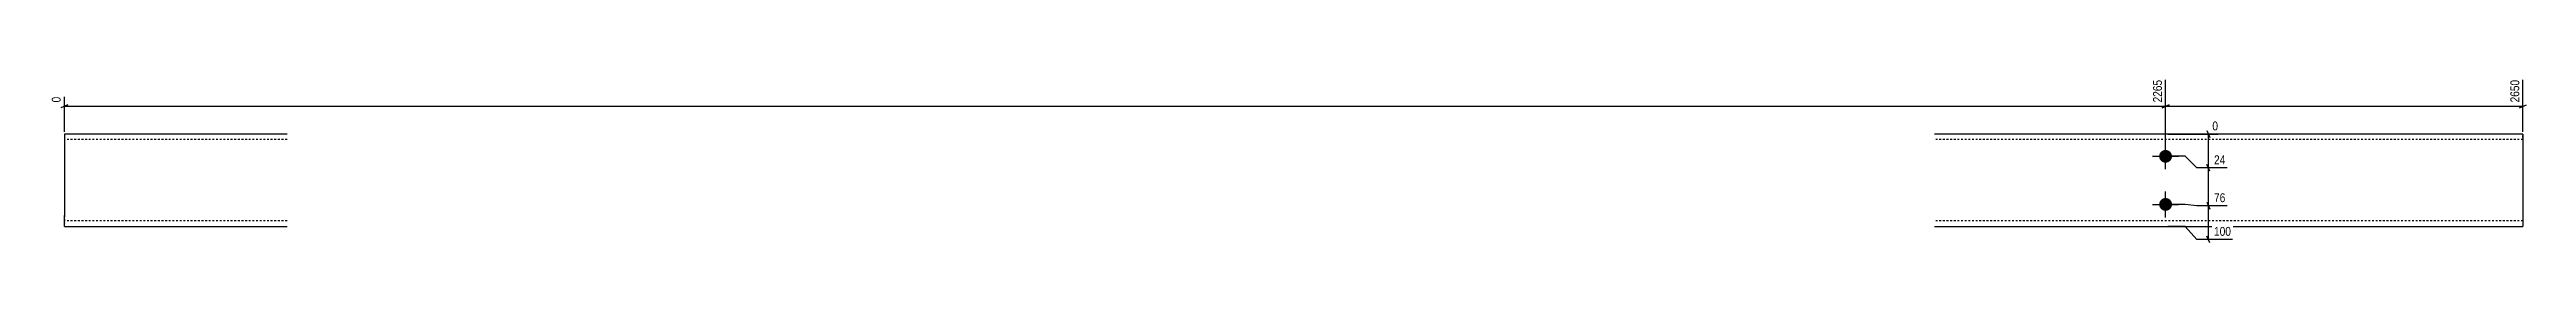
# Model space of a CAD drawing. Header units: millimetres. Extents: x 8 to 11253, y -5 to 186.
# Drawn here: x 8583 to 11253, y 8 to 186 of the extents above.
import ezdxf

# ---------------------------------------------------------------- set-up
doc = ezdxf.new("R2010")
doc.units = ezdxf.units.MM
doc.linetypes.add('DXK_LINE_DOT2', pattern=[3.9198, 1.9599, -1.9599])
doc.layers.add('MÅLSÆTNING', color=7, linetype='Continuous')
doc.layers.add('STÅL', color=7, linetype='Continuous')
doc.styles.add('Arial Narrow', font='ARIALN.TTF', dxfattribs={"height": 0.2})

msp = doc.modelspace()

# ---------------------------------------------------------------- hatches: boundary and pattern name
at = {"layer": 'STÅL', "linetype": 'Continuous'}
for points in [[(10863.7, 108.2, -1), (10863.7, 94.2, -1)], [(10863.7, 56.2, -1), (10863.7, 42.2, -1)]]:
    msp.add_hatch(color=3, dxfattribs=at).paths.add_polyline_path(points)

# ---------------------------------------------------------------- linework, layer by layer
at = {"layer": 'MÅLSÆTNING', "color": 7, "linetype": 'Continuous'}
for p, q in [((8598.7, 127.8), (8598.7, 165.6)), ((10863.7, 103.7), (10863.7, 183.9)), ((10863.7, 103.7), (10863.7, 183.9)), ((11248.9, 127.8), (11248.9, 183.9)), ((8602.5, 156.8), (8595, 153.8)), ((8598.7, 155.3), (10863.7, 155.3)), ((10867.5, 156.8), (10860, 153.8)), ((10860, 153.8), (10867.5, 156.8)), ((10863.7, 155.3), (11248.9, 155.3)), ((11245.2, 153.8), (11252.7, 156.8)), ((10866.2, 125.3), (10920.2, 125.3)), ((10908.3, 129), (10911.3, 121.5)), ((10909.8, 88.7), (10909.8, 125.3)), ((10884.8, 101.2), (10866.2, 101.2)), ((10884.8, 101.2), (10866.2, 101.2)), ((10897.3, 88.7), (10884.8, 101.2)), ((10897.3, 88.7), (10884.8, 101.2)), ((10929.9, 88.7), (10897.3, 88.7)), ((10929.9, 88.7), (10897.3, 88.7)), ((10911.3, 85), (10908.3, 92.5)), ((10911.3, 85), (10908.3, 92.5)), ((10909.8, 47.7), (10909.8, 88.7)), ((10884.8, 49.2), (10866.2, 49.2)), ((10884.8, 49.2), (10866.2, 49.2)), ((10897.3, 47.7), (10884.8, 49.2)), ((10897.3, 47.7), (10884.8, 49.2)), ((10929.9, 47.7), (10897.3, 47.7)), ((10929.9, 47.7), (10897.3, 47.7)), ((10908.3, 51.5), (10911.3, 44)), ((10908.3, 51.5), (10911.3, 44)), ((10909.8, 11.3), (10909.8, 47.7)), ((10884.8, 25.3), (10866.2, 25.3)), ((10897.3, 11.3), (10884.8, 25.3)), ((10936, 11.3), (10897.3, 11.3)), ((10911.3, 7.5), (10908.3, 15))]:
    msp.add_line(p, q, dxfattribs=at)
at = {"layer": 'STÅL', "color": 2, "linetype": 'Continuous'}
for p, q in [((8598.7, 125.3), (8598.7, 113.3)), ((8838.7, 125.3), (8598.7, 125.3)), ((8598.7, 113.3), (8598.7, 37.3)), ((11248.9, 125.3), (10614.7, 125.3)), ((11248.9, 125.3), (11248.9, 124.3)), ((11248.9, 124.3), (11248.9, 113.3)), ((11248.9, 113.3), (11248.9, 37.3)), ((8598.7, 26.2), (8598.7, 37.3)), ((11248.9, 37.3), (11248.9, 25.3)), ((8598.7, 25.3), (8598.7, 26.2)), ((8598.7, 25.3), (8838.7, 25.3)), ((10614.7, 25.3), (11248.9, 25.3))]:
    msp.add_line(p, q, dxfattribs=at)
at = {"layer": 'STÅL', "color": 7, "linetype": 'DXK_LINE_DOT2'}
for p, q in [((8598.7, 125.3), (8598.7, 124.3)), ((8598.7, 124.3), (8598.7, 121.7)), ((8838.7, 119.3), (8598.7, 119.3)), ((11248.9, 119.3), (10614.7, 119.3)), ((11248.9, 121.7), (11248.9, 125.3)), ((8598.7, 37.3), (8598.7, 28.8)), ((8838.7, 31.3), (8598.7, 31.3)), ((11248.9, 31.3), (10614.7, 31.3))]:
    msp.add_line(p, q, dxfattribs=at)
at = {"layer": 'STÅL', "color": 3, "linetype": 'Continuous'}
for p, q in [((10863.7, 87.2), (10863.7, 115.2)), ((10849.7, 101.2), (10877.7, 101.2)), ((10863.7, 35.2), (10863.7, 63.2)), ((10849.7, 49.2), (10877.7, 49.2))]:
    msp.add_line(p, q, dxfattribs=at)

# ---------------------------------------------------------------- next in the draw order: wipeouts: each hides what was drawn before it
at = {"color": 0, "linetype": 'Continuous'}
for points in [[(8596.7, 167.6), (8582.7, 167.6), (8582.7, 157.5), (8596.7, 157.5)], [(10861.7, 185.9), (10847.7, 185.9), (10847.7, 157.5), (10861.7, 157.5)], [(11246.9, 185.9), (11232.9, 185.9), (11232.9, 157.5), (11246.9, 157.5)], [(10922.2, 127.3), (10922.2, 141.3), (10912.1, 141.3), (10912.1, 127.3)], [(10930.1, 90.7), (10930.1, 104.7), (10913.9, 104.7), (10913.9, 90.7)], [(10930.1, 49.7), (10930.1, 63.7), (10913.9, 63.7), (10913.9, 49.7)], [(10936.2, 13.3), (10936.2, 27.3), (10913.9, 27.3), (10913.9, 13.3)]]:
    msp.add_wipeout(points, dxfattribs=at).dxf.layer = 'MÅLSÆTNING'

# ---------------------------------------------------------------- next in the draw order: texts
at = {"layer": 'MÅLSÆTNING', "color": 3, "linetype": 'Continuous', "style": 'Arial Narrow'}
for s, p in [('0', (8594.7, 159.5)), ('2265', (10859.7, 159.5)), ('2650', (11244.9, 159.5))]:
    msp.add_text(s, height=9.54, rotation=90.0002, dxfattribs=at).set_placement(p)
for s, p in [('0', (10914.1, 129.3)), ('24', (10915.9, 92.7)), ('76', (10915.9, 51.7)), ('100', (10915.9, 15.3))]:
    msp.add_text(s, height=9.54, dxfattribs=at).set_placement(p)

doc.saveas('drawing.dxf')
